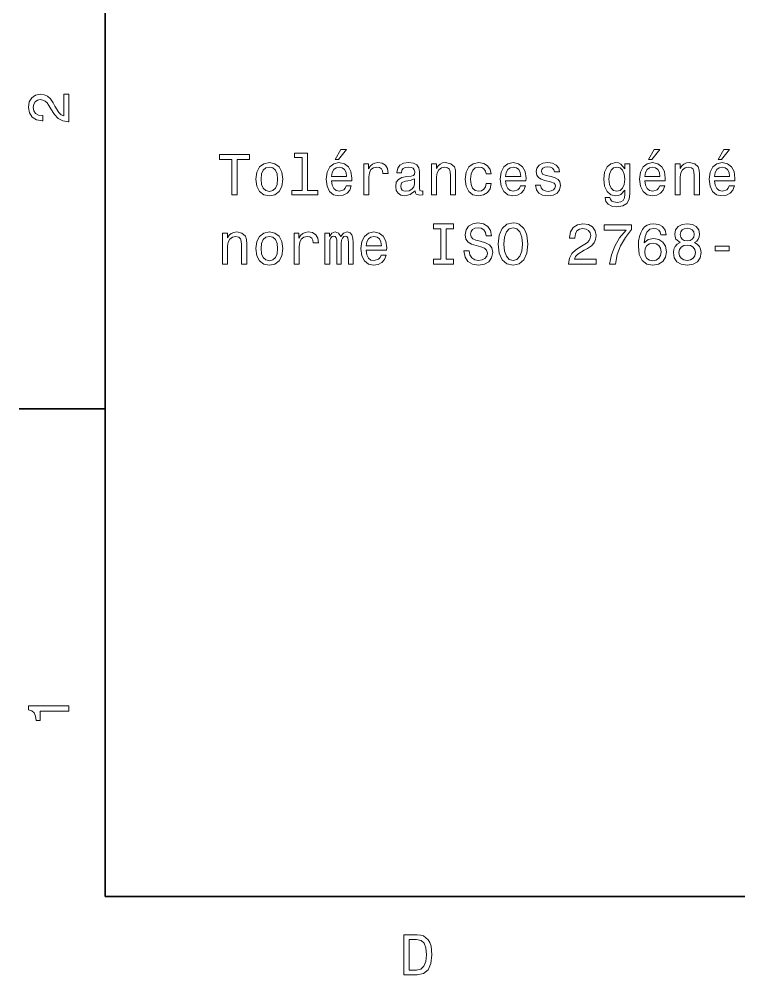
# Model space of a CAD drawing. Extents: x 0 to 297, y 0 to 210.
# Drawn here: x 2.5 to 65.3, y 3.2 to 86.5 of the extents above; entities that cross this region are included whole.
import ezdxf

# ---------------------------------------------------------------- set-up
doc = ezdxf.new("R2010")
doc.units = 0

msp = doc.modelspace()

# ---------------------------------------------------------------- linework, layer by layer
at = {"color": 7, "lineweight": 35}
for p, q in [((10, 200), (10, 10)), ((10, 10), (287, 10))]:
    msp.add_line(p, q, dxfattribs=at)
at = {"color": 7, "lineweight": 35, "ltscale": 0.1875}
msp.add_line((10, 52.5), (2.5, 52.5), dxfattribs=at)
at = {"color": 7, "lineweight": 13}
for points in [[(6.833213, 77.519447), (6.833213, 79.925072), (6.399496, 79.925072), (6.399496, 78.023773), (6.162464, 78.129684), (5.965778, 78.311241), (5.607709, 78.871033), (5.456412, 79.168587), (5.239553, 79.501442), (4.987392, 79.738472), (4.689842, 79.874641), (4.351945, 79.925072), (3.928314, 79.839333), (3.595461, 79.602303), (3.383646, 79.239189), (3.307997, 78.770172), (3.393732, 78.286018), (3.630764, 77.91787), (4.009006, 77.680832), (4.508286, 77.600143), (4.578891, 77.600143), (4.578891, 78.059074), (4.538545, 78.059074), (4.195605, 78.104462), (3.943444, 78.240631), (3.782061, 78.457489), (3.726585, 78.744957), (3.777017, 79.03746), (3.903098, 79.254318), (4.099784, 79.395531), (4.346902, 79.445961), (4.578891, 79.41066), (4.775577, 79.314842), (4.947046, 79.153458), (5.098343, 78.931557), (5.259727, 78.634003), (5.572406, 78.139771), (5.90526, 77.791786), (6.308718, 77.585014), (6.818084, 77.519447)], [(30.04229, 74.23069), (30.33984, 74.23069), (31.040848, 75.088036), (30.546612, 75.088036)], [(57.366493, 74.23069), (57.664043, 74.23069), (58.365051, 75.088036), (57.870815, 75.088036)], [(63.438538, 74.23069), (63.736088, 74.23069), (64.437096, 75.088036), (63.94286, 75.088036)], [(21.050213, 71.15432), (21.514191, 71.15432), (21.514191, 74.23069), (22.573269, 74.23069), (22.573269, 74.65432), (19.986094, 74.65432), (19.986094, 74.23069), (21.050213, 74.23069)], [(27.192865, 74.402161), (27.192865, 71.527519), (26.280041, 71.527519), (26.280041, 71.15432), (28.544449, 71.15432), (28.544449, 71.527519), (27.636669, 71.527519), (27.636669, 74.77536), (26.496899, 74.77536), (26.496899, 74.402161)], [(23.143154, 72.505905), (23.223845, 71.890633), (23.455833, 71.436737), (23.82399, 71.15432), (24.318226, 71.058502), (24.807419, 71.15432), (25.175573, 71.431694), (25.407562, 71.88559), (25.493298, 72.505905), (25.407562, 73.121178), (25.175573, 73.580109), (24.807419, 73.857491), (24.318226, 73.958351), (23.82399, 73.857491), (23.455833, 73.575066), (23.223845, 73.121178)], [(23.597044, 72.510948), (23.642433, 72.964836), (23.783644, 73.292648), (24.01059, 73.494377), (24.318226, 73.56498), (24.620819, 73.494377), (24.847765, 73.297691), (24.988976, 72.964836), (25.039406, 72.510948), (24.988976, 72.052017), (24.847765, 71.719162), (24.620819, 71.517433), (24.318226, 71.451874), (24.01059, 71.517433), (23.783644, 71.719162), (23.642433, 72.052017)], [(29.734652, 72.379822), (31.509869, 72.379822), (31.514912, 72.586594), (31.434219, 73.166565), (31.212318, 73.600288), (30.859291, 73.862534), (30.39027, 73.958351), (29.931339, 73.857491), (29.578312, 73.575066), (29.351368, 73.116135), (29.270676, 72.510948), (29.346325, 71.890633), (29.573269, 71.436737), (29.921251, 71.15432), (30.375141, 71.058502), (30.768513, 71.124062), (31.09128, 71.295532), (31.328312, 71.567863), (31.464479, 71.930977), (31.025719, 71.930977), (30.93494, 71.729248), (30.803816, 71.57795), (30.430618, 71.456917), (30.143154, 71.51239), (29.926294, 71.688904), (29.785084, 71.976364), (29.734652, 72.364693)], [(29.734652, 72.753021), (29.790127, 73.101006), (29.926294, 73.358208), (30.133068, 73.514549), (30.405401, 73.570023), (30.672691, 73.514549), (30.879465, 73.358208), (31.005547, 73.101006), (31.050934, 72.753021)], [(32.548775, 71.15432), (32.992577, 71.15432), (32.992577, 72.702591), (33.037964, 73.07579), (33.174133, 73.343079), (33.396034, 73.504463), (33.693584, 73.559937), (33.915489, 73.524635), (34.081913, 73.423775), (34.182777, 73.252304), (34.218082, 73.020317), (34.666931, 73.020317), (34.606411, 73.428818), (34.439983, 73.721321), (34.162605, 73.897835), (33.784363, 73.958351), (33.527161, 73.918007), (33.305256, 73.817146), (33.10857, 73.645676), (32.952232, 73.413689), (32.952232, 73.862534), (32.548775, 73.862534)], [(37.027161, 71.507347), (37.027161, 71.492218), (37.052376, 71.320747), (37.128021, 71.199707), (37.445747, 71.103889), (37.692863, 71.144234), (37.692863, 71.487175), (37.58696, 71.472046), (37.445747, 71.537605), (37.420532, 71.739334), (37.420532, 73.14135), (37.360012, 73.49942), (37.183502, 73.751579), (36.875862, 73.902878), (36.442146, 73.958351), (36.018517, 73.897835), (35.705833, 73.726364), (35.509148, 73.459076), (35.443588, 73.106049), (35.443588, 73.07579), (35.842003, 73.07579), (35.877304, 73.287605), (35.988255, 73.438904), (36.169811, 73.529678), (36.427017, 73.56498), (36.674133, 73.539764), (36.850647, 73.464119), (36.956554, 73.332993), (36.991859, 73.151436), (36.971684, 72.939621), (36.890991, 72.833717), (36.689262, 72.783279), (36.31102, 72.742935), (35.877304, 72.652161), (35.569668, 72.490776), (35.388111, 72.238617), (35.332634, 71.865417), (35.383068, 71.532562), (35.539406, 71.285446), (35.791569, 71.129105), (36.139549, 71.073631), (36.608574, 71.179535)], [(38.454391, 71.15432), (38.898197, 71.15432), (38.898197, 72.71772), (38.943588, 73.07579), (39.08984, 73.338036), (39.316784, 73.49942), (39.619377, 73.559937), (39.861454, 73.509506), (40.012749, 73.373337), (40.088398, 73.146393), (40.113617, 72.843803), (40.113617, 71.15432), (40.557419, 71.15432), (40.557419, 72.934578), (40.537247, 73.292648), (40.446468, 73.590202), (40.148918, 73.862534), (39.68494, 73.958351), (39.427734, 73.92305), (39.210876, 73.827232), (39.024277, 73.665848), (38.878021, 73.44899), (38.878021, 73.862534), (38.454391, 73.862534)], [(43.215202, 72.964836), (43.653961, 72.964836), (43.563183, 73.368294), (43.346325, 73.68602), (43.00843, 73.882706), (42.569668, 73.958351), (42.085518, 73.857491), (41.717361, 73.575066), (41.485374, 73.116135), (41.404682, 72.500862), (41.480331, 71.890633), (41.707275, 71.436737), (42.065346, 71.15432), (42.554539, 71.058502), (42.988258, 71.134148), (43.326153, 71.345963), (43.55814, 71.678818), (43.659004, 72.12262), (43.235374, 72.12262), (43.159725, 71.840202), (43.018517, 71.62838), (42.816788, 71.497261), (42.569668, 71.456917), (42.262032, 71.522476), (42.040131, 71.724205), (41.903961, 72.052017), (41.858574, 72.515991), (41.903961, 72.969879), (42.045174, 73.297691), (42.272118, 73.49942), (42.569668, 73.570023), (42.831917, 73.524635), (43.028603, 73.408646), (43.159725, 73.217003)], [(44.914768, 72.379822), (46.689983, 72.379822), (46.695026, 72.586594), (46.614334, 73.166565), (46.392433, 73.600288), (46.039406, 73.862534), (45.570389, 73.958351), (45.111454, 73.857491), (44.75843, 73.575066), (44.531483, 73.116135), (44.45079, 72.510948), (44.52644, 71.890633), (44.753384, 71.436737), (45.101368, 71.15432), (45.55526, 71.058502), (45.948631, 71.124062), (46.271397, 71.295532), (46.50843, 71.567863), (46.644592, 71.930977), (46.205833, 71.930977), (46.115055, 71.729248), (45.983932, 71.57795), (45.610733, 71.456917), (45.323269, 71.51239), (45.106411, 71.688904), (44.965202, 71.976364), (44.914768, 72.364693)], [(44.914768, 72.753021), (44.970245, 73.101006), (45.106411, 73.358208), (45.313183, 73.514549), (45.585518, 73.570023), (45.852806, 73.514549), (46.059578, 73.358208), (46.185661, 73.101006), (46.231049, 72.753021)], [(48.888832, 72.732849), (48.460155, 72.833717), (48.142433, 72.949707), (48.036526, 73.186737), (48.066784, 73.353165), (48.172691, 73.474205), (48.344162, 73.54985), (48.591278, 73.580109), (48.828312, 73.54985), (49.014912, 73.459076), (49.135948, 73.322906), (49.186378, 73.14135), (49.620098, 73.14135), (49.620098, 73.151436), (49.544449, 73.479248), (49.337677, 73.73645), (49.014912, 73.897835), (48.591278, 73.958351), (48.162605, 73.897835), (47.849926, 73.731407), (47.65324, 73.484291), (47.59272, 73.171608), (47.638107, 72.869019), (47.77932, 72.657204), (48.011307, 72.505905), (48.349205, 72.399994), (48.843441, 72.278961), (49.146034, 72.152878), (49.226727, 72.052017), (49.256989, 71.900719), (49.211597, 71.714119), (49.090561, 71.572906), (48.893875, 71.482132), (48.631626, 71.451874), (48.354248, 71.482132), (48.152519, 71.588036), (48.01635, 71.759506), (47.960876, 71.996536), (47.532204, 71.996536), (47.602806, 71.593079), (47.809578, 71.300575), (48.13739, 71.124062), (48.591278, 71.058502), (49.065346, 71.124062), (49.413326, 71.300575), (49.625141, 71.582993), (49.70079, 71.951149), (49.645317, 72.268875), (49.488976, 72.485733), (49.23177, 72.626945)], [(55.742577, 71.27536), (55.742577, 73.862534), (55.318943, 73.862534), (55.318943, 73.423775), (54.970963, 73.822189), (54.759144, 73.92305), (54.522114, 73.958351), (54.093441, 73.857491), (53.760586, 73.575066), (53.543728, 73.121178), (53.468079, 72.510948), (53.543728, 71.895676), (53.760586, 71.44178), (54.093441, 71.15432), (54.522114, 71.058502), (54.764187, 71.093803), (54.965919, 71.184578), (55.318943, 71.567863), (55.318943, 71.184578), (55.278599, 70.881989), (55.167648, 70.665123), (54.95583, 70.539047), (54.638107, 70.49366), (54.360729, 70.523918), (54.164043, 70.599564), (54.04805, 70.73069), (54.012749, 70.907204), (53.584072, 70.907204), (53.584072, 70.887032), (53.649635, 70.564262), (53.851364, 70.322189), (54.174129, 70.165848), (54.612892, 70.110374), (55.137386, 70.18602), (55.485371, 70.397835), (55.682056, 70.765991)], [(53.927013, 72.510948), (53.972401, 72.959793), (54.10857, 73.292648), (54.320385, 73.489334), (54.602806, 73.559937), (54.900356, 73.489334), (55.122257, 73.292648), (55.258427, 72.959793), (55.308857, 72.510948), (55.258427, 72.052017), (55.122257, 71.724205), (54.900356, 71.522476), (54.602806, 71.456917), (54.320385, 71.522476), (54.10857, 71.724205), (53.972401, 72.05706)], [(57.058857, 72.379822), (58.834072, 72.379822), (58.839115, 72.586594), (58.758423, 73.166565), (58.536522, 73.600288), (58.183495, 73.862534), (57.714478, 73.958351), (57.255543, 73.857491), (56.902515, 73.575066), (56.675571, 73.116135), (56.594879, 72.510948), (56.670528, 71.890633), (56.897472, 71.436737), (57.245457, 71.15432), (57.699345, 71.058502), (58.09272, 71.124062), (58.415485, 71.295532), (58.652515, 71.567863), (58.788685, 71.930977), (58.349922, 71.930977), (58.259144, 71.729248), (58.128021, 71.57795), (57.754822, 71.456917), (57.467358, 71.51239), (57.2505, 71.688904), (57.109287, 71.976364), (57.058857, 72.364693)], [(57.058857, 72.753021), (57.11433, 73.101006), (57.2505, 73.358208), (57.457272, 73.514549), (57.729607, 73.570023), (57.996899, 73.514549), (58.203671, 73.358208), (58.32975, 73.101006), (58.375137, 72.753021)], [(59.706551, 71.15432), (60.150352, 71.15432), (60.150352, 72.71772), (60.195744, 73.07579), (60.341995, 73.338036), (60.568943, 73.49942), (60.871536, 73.559937), (61.113609, 73.509506), (61.264908, 73.373337), (61.340557, 73.146393), (61.365772, 72.843803), (61.365772, 71.15432), (61.809578, 71.15432), (61.809578, 72.934578), (61.789402, 73.292648), (61.698624, 73.590202), (61.401073, 73.862534), (60.937099, 73.958351), (60.679893, 73.92305), (60.463036, 73.827232), (60.276436, 73.665848), (60.13018, 73.44899), (60.13018, 73.862534), (59.706551, 73.862534)], [(63.130901, 72.379822), (64.906113, 72.379822), (64.911163, 72.586594), (64.830467, 73.166565), (64.608566, 73.600288), (64.255539, 73.862534), (63.786522, 73.958351), (63.327587, 73.857491), (62.97456, 73.575066), (62.747616, 73.116135), (62.666924, 72.510948), (62.742573, 71.890633), (62.969517, 71.436737), (63.317501, 71.15432), (63.771389, 71.058502), (64.164764, 71.124062), (64.487534, 71.295532), (64.724564, 71.567863), (64.860733, 71.930977), (64.421967, 71.930977), (64.331192, 71.729248), (64.200066, 71.57795), (63.826866, 71.456917), (63.539402, 71.51239), (63.322544, 71.688904), (63.181332, 71.976364), (63.130901, 72.364693)], [(63.130901, 72.753021), (63.186375, 73.101006), (63.322544, 73.358208), (63.529316, 73.514549), (63.801651, 73.570023), (64.068939, 73.514549), (64.275711, 73.358208), (64.401794, 73.101006), (64.447182, 72.753021)], [(36.976727, 72.102448), (36.916206, 71.840202), (36.754826, 71.638466), (36.512749, 71.507347), (36.215202, 71.46196), (36.02356, 71.487175), (35.88739, 71.567863), (35.801655, 71.709076), (35.77644, 71.905762), (35.796612, 72.082275), (35.877304, 72.208351), (36.200069, 72.349564), (36.608574, 72.41008), (36.976727, 72.53112)], [(39.26635, 65.53112), (38.620819, 65.53112), (38.620819, 65.107491), (40.375862, 65.107491), (40.375862, 65.53112), (39.730331, 65.53112), (39.730331, 68.183861), (40.375862, 68.183861), (40.375862, 68.607491), (38.620819, 68.607491), (38.620819, 68.183861), (39.26635, 68.183861)], [(41.737534, 66.26239), (41.278603, 66.26239), (41.379463, 65.727806), (41.63163, 65.334435), (42.019958, 65.097404), (42.544449, 65.011673), (43.063904, 65.092361), (43.452232, 65.314262), (43.699348, 65.662247), (43.790131, 66.121178), (43.714481, 66.534721), (43.502663, 66.802017), (43.159725, 66.978531), (42.70079, 67.10965), (42.307419, 67.205475), (42.050217, 67.316422), (41.903961, 67.477806), (41.858574, 67.729965), (41.903961, 67.956917), (42.035088, 68.128387), (42.236816, 68.244377), (42.514191, 68.284721), (42.796616, 68.234291), (43.018517, 68.098122), (43.164768, 67.871178), (43.235374, 67.563545), (43.694305, 67.563545), (43.694305, 67.573631), (43.613617, 68.047691), (43.376587, 68.400719), (43.003387, 68.62262), (42.499062, 68.698265), (42.045174, 68.62262), (41.692146, 68.410805), (41.465202, 68.082993), (41.38451, 67.659363), (41.450073, 67.28112), (41.641716, 67.023918), (41.944305, 66.852448), (42.357853, 66.721321), (42.766354, 66.605331), (43.07399, 66.494377), (43.26059, 66.332993), (43.326153, 66.070747), (43.265633, 65.803459), (43.109291, 65.60173), (42.872261, 65.475647), (42.564625, 65.435303), (42.221687, 65.490776), (41.959435, 65.652161), (41.793011, 65.914406)], [(44.274277, 66.857491), (44.365055, 66.070747), (44.627304, 65.490776), (45.035805, 65.132706), (45.570389, 65.011673), (46.099926, 65.132706), (46.513474, 65.490776), (46.770676, 66.070747), (46.866497, 66.857491), (46.770676, 67.639191), (46.659725, 67.956917), (46.513474, 68.219162), (46.099926, 68.577232), (45.847763, 68.668007), (45.570389, 68.703308), (45.030762, 68.577232), (44.622261, 68.224205), (44.365055, 67.644234)], [(50.411884, 65.107491), (52.817505, 65.107491), (52.817505, 65.541206), (50.916206, 65.541206), (51.022114, 65.778236), (51.203671, 65.974922), (51.76347, 66.332993), (52.06102, 66.484291), (52.393871, 66.701149), (52.630905, 66.953308), (52.767071, 67.250862), (52.817505, 67.58876), (52.73177, 68.01239), (52.494736, 68.345245), (52.131626, 68.55706), (51.662605, 68.632706), (51.178455, 68.546974), (50.810299, 68.309937), (50.573265, 67.931702), (50.492577, 67.432419), (50.492577, 67.361816), (50.951508, 67.361816), (50.951508, 67.402161), (50.996899, 67.745102), (51.133064, 67.997261), (51.349922, 68.158646), (51.63739, 68.214119), (51.929897, 68.163689), (52.146755, 68.037605), (52.287964, 67.840919), (52.338398, 67.593803), (52.303093, 67.361816), (52.207272, 67.165131), (52.045891, 66.99366), (51.823986, 66.842361), (51.526436, 66.680977), (51.032204, 66.368294), (50.684219, 66.035446), (50.477448, 65.631989), (50.411884, 65.12262)], [(53.977444, 65.107491), (54.486813, 65.107491), (54.653236, 65.939621), (54.945744, 66.716278), (55.359291, 67.437462), (55.898914, 68.113251), (55.898914, 68.531845), (53.498337, 68.531845), (53.498337, 68.072906), (55.414764, 68.072906), (54.860008, 67.392075), (54.441422, 66.680977), (54.148914, 65.924492)], [(58.92485, 67.664406), (58.829029, 68.072906), (58.607128, 68.375504), (58.264187, 68.567146), (57.820385, 68.632706), (57.522835, 68.597404), (57.265629, 68.501579), (57.038685, 68.345245), (56.847042, 68.123337), (56.695744, 67.845963), (56.584793, 67.508064), (56.514187, 67.10965), (56.494015, 66.660805), (56.574707, 65.944664), (56.821823, 65.425217), (57.220242, 65.112534), (57.764908, 65.006622), (58.254101, 65.097404), (58.6273, 65.334435), (58.869373, 65.707634), (58.955109, 66.181702), (58.869373, 66.660805), (58.637386, 67.028961), (58.279316, 67.260948), (57.835514, 67.341644), (57.356407, 67.240776), (56.998337, 66.953308), (57.073986, 67.508064), (57.235371, 67.906479), (57.482487, 68.143517), (57.825428, 68.224205), (58.077587, 68.183861), (58.26923, 68.07795), (58.395313, 67.901436), (58.460873, 67.664406)], [(60.125137, 66.99366), (59.867935, 66.852448), (59.691422, 66.655762), (59.580471, 66.408646), (59.545166, 66.111092), (59.625858, 65.662247), (59.857845, 65.314262), (60.236088, 65.092361), (60.7505, 65.006622), (61.259865, 65.092361), (61.638107, 65.314262), (61.870094, 65.662247), (61.95583, 66.111092), (61.915485, 66.408646), (61.809578, 66.655762), (61.628021, 66.852448), (61.375858, 66.99366), (61.577587, 67.114693), (61.7188, 67.28112), (61.804531, 67.482849), (61.834793, 67.729965), (61.754101, 68.088036), (61.542286, 68.375504), (61.199345, 68.562103), (60.7505, 68.632706), (60.296608, 68.562103), (59.953667, 68.375504), (59.736809, 68.088036), (59.66116, 67.729965), (59.686378, 67.482849), (59.772114, 67.28112)], [(20.238255, 65.107491), (20.682058, 65.107491), (20.682058, 66.670891), (20.727448, 67.028961), (20.873701, 67.291206), (21.100647, 67.452591), (21.40324, 67.513107), (21.645315, 67.462677), (21.796612, 67.326508), (21.872259, 67.099564), (21.897476, 66.796974), (21.897476, 65.107491), (22.34128, 65.107491), (22.34128, 66.887749), (22.321108, 67.245819), (22.23033, 67.543373), (21.932779, 67.815704), (21.468801, 67.911522), (21.211597, 67.876221), (20.994738, 67.780403), (20.80814, 67.619019), (20.661884, 67.402161), (20.661884, 67.815704), (20.238255, 67.815704)], [(23.143154, 66.459076), (23.223845, 65.843803), (23.455833, 65.389908), (23.82399, 65.107491), (24.318226, 65.011673), (24.807419, 65.107491), (25.175573, 65.384865), (25.407562, 65.83876), (25.493298, 66.459076), (25.407562, 67.074348), (25.175573, 67.533279), (24.807419, 67.810661), (24.318226, 67.911522), (23.82399, 67.810661), (23.455833, 67.528236), (23.223845, 67.074348)], [(23.597044, 66.464119), (23.642433, 66.918007), (23.783644, 67.245819), (24.01059, 67.447548), (24.318226, 67.51815), (24.620819, 67.447548), (24.847765, 67.250862), (24.988976, 66.918007), (25.039406, 66.464119), (24.988976, 66.005188), (24.847765, 65.672333), (24.620819, 65.470604), (24.318226, 65.405045), (24.01059, 65.470604), (23.783644, 65.672333), (23.642433, 66.005188)], [(26.476727, 65.107491), (26.92053, 65.107491), (26.92053, 66.655762), (26.965919, 67.028961), (27.102087, 67.296249), (27.32399, 67.457634), (27.62154, 67.513107), (27.843441, 67.477806), (28.009869, 67.376945), (28.110733, 67.205475), (28.146034, 66.973488), (28.594883, 66.973488), (28.534363, 67.381989), (28.367937, 67.674492), (28.090561, 67.851006), (27.712318, 67.911522), (27.455112, 67.871178), (27.233212, 67.770317), (27.036526, 67.598846), (26.880184, 67.366859), (26.880184, 67.815704), (26.476727, 67.815704)], [(29.169811, 65.107491), (29.578312, 65.107491), (29.578312, 66.918007), (29.603527, 67.190346), (29.679176, 67.387032), (29.79517, 67.503021), (29.946468, 67.548416), (30.067505, 67.508064), (30.148197, 67.407204), (30.188541, 67.235733), (30.203672, 67.008789), (30.203672, 65.107491), (30.586958, 65.107491), (30.586958, 66.918007), (30.612175, 67.185303), (30.687822, 67.381989), (30.808861, 67.503021), (30.960155, 67.548416), (31.081194, 67.508064), (31.161884, 67.407204), (31.212318, 67.008789), (31.212318, 65.107491), (31.620819, 65.107491), (31.620819, 66.978531), (31.595604, 67.366859), (31.514912, 67.664406), (31.353527, 67.845963), (31.09128, 67.911522), (30.783644, 67.810661), (30.546612, 67.51815), (30.360012, 67.805618), (30.047333, 67.911522), (29.759869, 67.810661), (29.563183, 67.528236), (29.563183, 67.815704), (29.169811, 67.815704)], [(32.770676, 66.332993), (34.545891, 66.332993), (34.550934, 66.539764), (34.470242, 67.119736), (34.248341, 67.553459), (33.895317, 67.815704), (33.426292, 67.911522), (32.967361, 67.810661), (32.614334, 67.528236), (32.38739, 67.069305), (32.306698, 66.464119), (32.382347, 65.843803), (32.609291, 65.389908), (32.957275, 65.107491), (33.411163, 65.011673), (33.804535, 65.077232), (34.127304, 65.248703), (34.364334, 65.521034), (34.500504, 65.884148), (34.061741, 65.884148), (33.970963, 65.682419), (33.83984, 65.53112), (33.46664, 65.410088), (33.179176, 65.465561), (32.962318, 65.642075), (32.821106, 65.929535), (32.770676, 66.317863)], [(32.770676, 66.706192), (32.826149, 67.054176), (32.962318, 67.311378), (33.16909, 67.46772), (33.441425, 67.523193), (33.708717, 67.46772), (33.915489, 67.311378), (34.041569, 67.054176), (34.08696, 66.706192)], [(44.75843, 66.857491), (44.813904, 67.46772), (44.980331, 67.916565), (45.237534, 68.188904), (45.570389, 68.284721), (45.898197, 68.188904), (46.155403, 67.911522), (46.321831, 67.462677), (46.382347, 66.857491), (46.321831, 66.247261), (46.155403, 65.798416), (45.898197, 65.526077), (45.570389, 65.435303), (45.237534, 65.526077), (44.980331, 65.798416), (44.813904, 66.242218)], [(60.140266, 67.689621), (60.180614, 67.911522), (60.301651, 68.082993), (60.493294, 68.188904), (60.7505, 68.229248), (61.002659, 68.188904), (61.194302, 68.082993), (61.315338, 67.911522), (61.360729, 67.689621), (61.315338, 67.462677), (61.194302, 67.286163), (61.002659, 67.170174), (60.7505, 67.134865), (60.493294, 67.175217), (60.301651, 67.286163), (60.180614, 67.462677)], [(58.465916, 66.176651), (58.410442, 65.858932), (58.26923, 65.616859), (58.042286, 65.455475), (57.759865, 65.405045), (57.462315, 65.455475), (57.235371, 65.611816), (57.089115, 65.853889), (57.043728, 66.171608), (57.094158, 66.484291), (57.235371, 66.721321), (57.467358, 66.87262), (57.780037, 66.928093), (58.052372, 66.87262), (58.26923, 66.726364), (58.410442, 66.489334)], [(60.029316, 66.121178), (60.074707, 66.388474), (60.220959, 66.590202), (60.447906, 66.721321), (60.7505, 66.766716), (61.04805, 66.721321), (61.274994, 66.590202), (61.421249, 66.388474), (61.47168, 66.121178), (61.421249, 65.833717), (61.274994, 65.616859), (61.04805, 65.475647), (60.7505, 65.43026), (60.447906, 65.475647), (60.220959, 65.616859), (60.074707, 65.833717)], [(63.176289, 66.26239), (64.396751, 66.26239), (64.396751, 66.660805), (63.176289, 66.660805)], [(6.833213, 26.159222), (6.833213, 26.618156), (3.307997, 26.618156), (3.307997, 26.275217), (3.615634, 26.184439), (3.822406, 26.002882), (3.943444, 25.725506), (3.98379, 25.34222), (4.341859, 25.34222), (4.341859, 26.159222)], [(37.194958, 6.666787), (36.029972, 6.666787), (36.029972, 3.166787), (37.194958, 3.166787), (37.744667, 3.277738), (38.153168, 3.615634), (38.405331, 4.165346), (38.496109, 4.916787), (38.415417, 5.683357), (38.314552, 5.985951), (38.173344, 6.228026), (37.764839, 6.555836), (37.497551, 6.636527)], [(37.159653, 6.248199), (37.542938, 6.17255), (37.805187, 5.940562), (37.961525, 5.527017), (38.011959, 4.916787), (37.956482, 4.326729), (37.800144, 3.913184), (37.532852, 3.666066), (37.159653, 3.585375), (36.498989, 3.585375), (36.498989, 6.248199)]]:
    msp.add_lwpolyline(points, close=True, dxfattribs=at)

doc.saveas('drawing.dxf')
